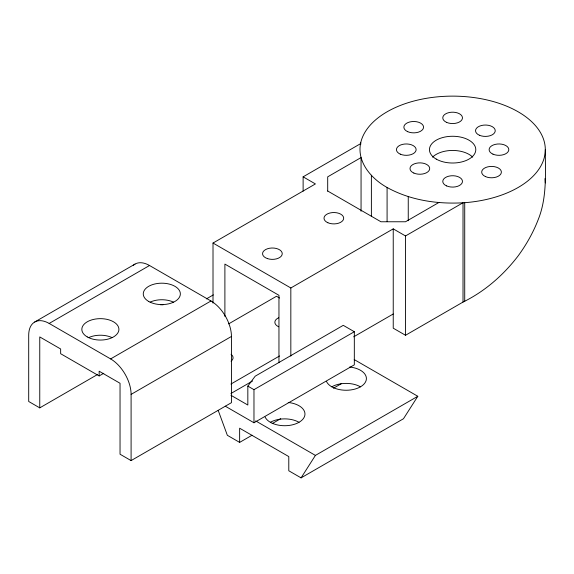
<?xml version="1.0" encoding="UTF-8"?>
<svg xmlns="http://www.w3.org/2000/svg" width="574" height="574" viewBox="0 0 574 574"><rect width="100%" height="100%" fill="white"/><g stroke="black" fill="none" stroke-linecap="round" stroke-linejoin="round"><path stroke-width="0.86" d="M545.3 149.642C545.322 173.039 547.187 197.298 538.247 219.519C533.239 232.499 526.372 244.66 518.157 255.882C503.477 275.075 484.8 291.449 463.017 302.075L405.517 335.273L393.233 328.177L393.233 228.861L405.517 235.95L463.017 202.751L463.017 302.075M360.737 142.653C356.447 161.868 371.371 178.772 387.084 187.476C410.582 200.513 438.17 204.43 464.718 202.694A92.679 53.504 0 0 0 545.214 147.31A92.679 53.504 0 0 0 456.667 96.181A92.679 53.504 0 0 0 360.737 142.653L360.737 144.447M218.199 410.396L227.347 435.3L239.638 442.396L239.638 428.204L288.787 456.581L288.787 470.773L301.077 477.869L315.413 455.404L417.807 396.282L354.194 359.561M417.807 396.282L403.472 418.747L301.077 477.869M230.935 395.278L247.832 405.029L247.832 386.115L255.2 376.185L343.259 325.343L354.323 331.722L354.323 364.834L253.973 422.765L225.273 406.198M34.698 322.014L135.048 264.076M97.652 374.442L39.757 407.87L28.7 401.484L28.7 335.273A28.965 16.725 60 0 1 49.177 323.449L149.527 265.511L210.967 300.984A28.965 16.725 60 0 1 231.444 336.45L231.444 402.668L131.094 460.599L120.038 454.221L120.038 383.274L99.151 371.213L99.151 375.941L103.779 373.272M303.122 191.149L303.122 176.835L360.623 143.636M213.011 303.086L213.011 243.046L315.413 183.931L303.122 176.835M206.382 298.903L213.327 294.892M49.177 323.449L110.617 358.915L210.967 300.984M228.639 323.887L276.503 296.256L279.588 298.035M213.011 243.046L290.831 287.976L393.233 228.861M438.88 202.5L405.517 221.765L380.942 221.765L327.697 191.02M131.094 460.599L131.094 394.388L231.444 336.45M230.942 384.042L279.574 355.966M230.942 393.499L252.553 381.021M247.832 386.115L253.973 389.66L354.323 331.722M353.67 336.83L393.233 313.992M239.638 442.396L252.051 435.228M272.219 423.583L280.751 418.661M333.501 388.203L341.257 383.726M255.681 420.914L315.413 455.404M99.151 375.941L60.65 353.713L60.65 348.985L39.757 336.924L39.757 407.87M544.991 178.593L545.3 182.927M464.718 202.694L464.718 301.321M408.25 196.538L408.25 220.696M405.517 235.95L405.517 335.273M387.084 187.476L387.084 221.478M371.385 175.257L371.385 216.42M361.06 211.261L361.06 157.57L327.697 176.835L327.697 191.171M290.831 287.976L290.831 356.081M278.957 362.703L278.957 295.309L224.893 264.09L224.893 316.41M253.973 389.66L253.973 422.765M432.559 157.14A23.168 13.374 0 0 1 472.689 157.14M331.794 386.826A20.277 11.702 0 0 1 360.465 386.826M270.354 422.299A20.277 11.702 0 0 1 299.025 422.299M349.652 367.023A20.277 11.702 0 0 1 366.391 378.89A20.277 11.702 0 0 1 348.483 390.176A20.277 11.702 0 0 1 326.549 381.581M288.213 402.496A20.277 11.702 0 0 1 304.959 414.363A20.277 11.702 0 0 1 287.043 425.643A20.277 11.702 0 0 1 265.109 417.047M231.064 354.273A9.844 5.683 0 0 1 231.064 361.197M278.699 326.778A9.844 5.683 0 0 1 278.699 317.759M133.283 265.382A28.965 16.725 60 0 1 149.527 265.511M110.617 358.915A28.965 16.725 60 0 1 131.094 394.388M160.533 304.808A9.844 5.683 0 0 1 163.102 304.808M150.151 302.125A18.533 10.698 0 0 1 173.484 302.125M88.712 337.598A18.533 10.698 0 0 1 112.045 337.598M413.861 173.068A9.844 5.683 0 0 0 429.617 169.301A9.844 5.683 0 0 0 416.085 163.303A9.844 5.683 0 0 0 413.861 173.068M485.539 176.613A9.844 5.683 0 0 0 501.296 172.846A9.844 5.683 0 0 0 487.764 166.855A9.844 5.683 0 0 0 485.539 176.613M407.719 131.683A9.844 5.683 0 0 0 423.476 127.916A9.844 5.683 0 0 0 409.944 121.925A9.844 5.683 0 0 0 407.719 131.683M479.39 135.234A9.844 5.683 0 0 0 495.154 131.468A9.844 5.683 0 0 0 481.622 125.469A9.844 5.683 0 0 0 479.39 135.234M327.847 222.726A9.844 5.683 0 0 0 343.604 218.959A9.844 5.683 0 0 0 330.072 212.968A9.844 5.683 0 0 0 327.847 222.726M267.477 258.609A9.844 5.683 0 0 0 282.25 253.686A9.844 5.683 0 0 0 267.477 248.764A9.844 5.683 0 0 0 267.477 258.609M492.966 154.148A9.844 5.683 0 0 0 508.722 150.381A9.844 5.683 0 0 0 495.19 144.39A9.844 5.683 0 0 0 492.966 154.148M400.286 154.148A9.844 5.683 0 0 0 416.042 150.381A9.844 5.683 0 0 0 402.51 144.39A9.844 5.683 0 0 0 400.286 154.148M446.629 122.384A9.844 5.683 0 0 0 462.386 118.61A9.844 5.683 0 0 0 448.854 112.619A9.844 5.683 0 0 0 446.629 122.384M446.629 185.919A9.844 5.683 0 0 0 462.386 182.152A9.844 5.683 0 0 0 448.854 176.161A9.844 5.683 0 0 0 446.629 185.919M436.24 159.098A23.168 13.374 0 0 0 474.999 153.1A23.168 13.374 0 0 0 446.622 136.72A23.168 13.374 0 0 0 436.24 159.098M148.709 301.458A18.533 10.698 0 0 0 179.719 296.658A18.533 10.698 0 0 0 157.018 283.549A18.533 10.698 0 0 0 148.709 301.458M87.27 336.924A18.533 10.698 0 0 0 118.28 332.131A18.533 10.698 0 0 0 95.578 319.022A18.533 10.698 0 0 0 87.27 336.924"/></g></svg>
